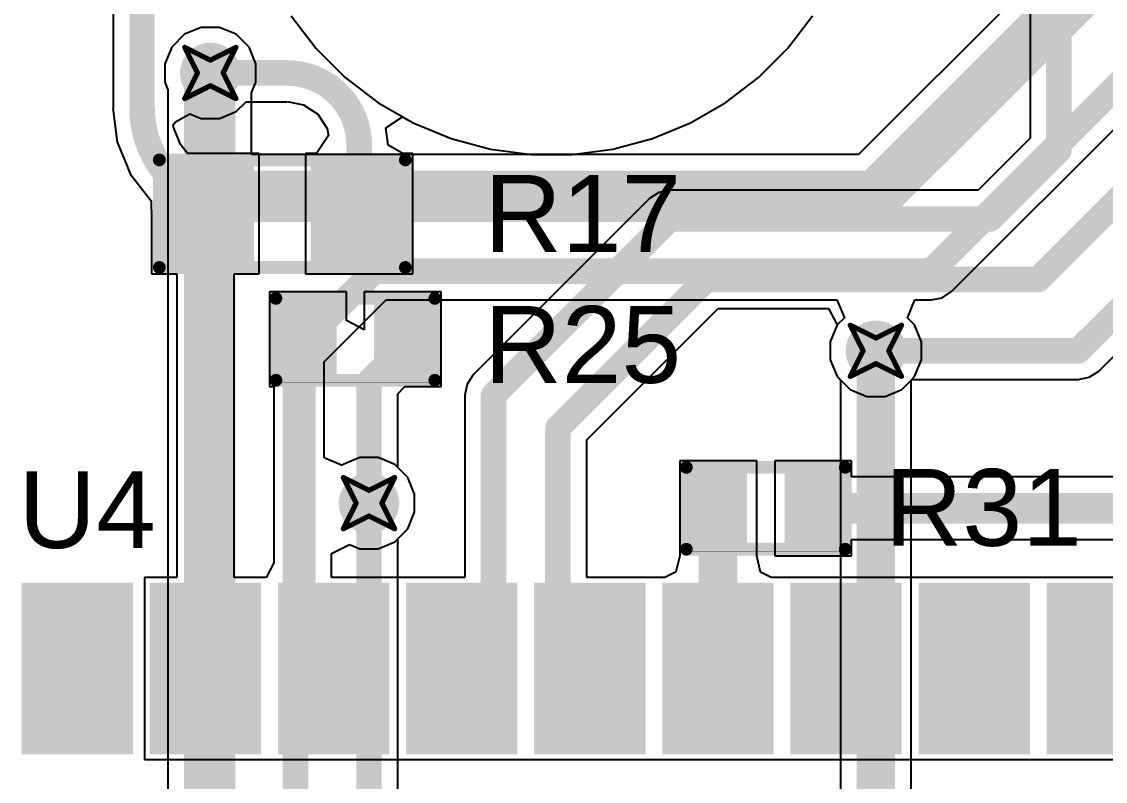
# Model space of a CAD drawing. Header units: inches. Extents: x -5 to 247, y -53 to 67.
# Drawn here: x 5.3 to 16.04, y -11.73 to -4.19 of the extents above; entities that cross this region are included whole.
import ezdxf

# ---------------------------------------------------------------- set-up
doc = ezdxf.new("R2010")
doc.units = ezdxf.units.IN
for name, color, linetype in [('Bottom Layer', 5, 'Continuous'), ('Drill Drawing', 1, 'Continuous'), ('Top Layer', 1, 'Continuous'), ('Top Overlay', 2, 'Continuous'), ('Top Paste', 8, 'Continuous'), ('Top Solder', 216, 'Continuous'), ('Via Holes', 16, 'Continuous')]:
    doc.layers.add(name, color=color, linetype=linetype)
doc.styles.add('Arial', font='', dxfattribs={"height": 0.2})
doc.styles.get('Arial').set_extended_font_data('Arial')

# ---------------------------------------------------------------- blocks, each defined once
blk = doc.blocks.new('R___0402_2')
at = {"layer": 'Top Layer'}
for points in [[(-0.699, -0.318), (-0.699, 0.318), (-0.241, 0.318), (-0.241, -0.318)], [(0.241, -0.318), (0.241, 0.318), (0.699, 0.318), (0.699, -0.318)]]:
    blk.add_hatch(color=1, dxfattribs=at).paths.add_polyline_path(points)
at = {"layer": 'Top Paste'}
for points in [[(-0.699, -0.318), (-0.699, 0.318), (-0.241, 0.318), (-0.241, -0.318)], [(0.241, -0.318), (0.241, 0.318), (0.699, 0.318), (0.699, -0.318)]]:
    blk.add_hatch(color=8, dxfattribs=at).paths.add_polyline_path(points)
at = {"layer": 'Top Solder'}
for points in [[(-0.754, -0.373), (-0.754, 0.373), (-0.186, 0.373), (-0.186, -0.373)], [(0.186, -0.373), (0.186, 0.373), (0.754, 0.373), (0.754, -0.373)]]:
    blk.add_hatch(color=216, dxfattribs=at).paths.add_polyline_path(points)
at = {"layer": 'Top Overlay'}
for points in [[(-0.787, -0.406, 0.127, 0.127, 0), (-0.787, 0.406, 0.127, 0.127, 0)], [(-0.787, 0.406, 0.127, 0.127, 0), (0.787, 0.406, 0.127, 0.127, 0)], [(0.787, -0.406, 0.127, 0.127, 0), (0.787, 0.406, 0.127, 0.127, 0)], [(-0.787, -0.406, 0.127, 0.127, 0), (0.787, -0.406, 0.127, 0.127, 0)], [(-0.813, -0.432, 0.00323, 0.00323, 0), (0.813, -0.432, 0.00323, 0.00323, 0)]]:
    blk.add_lwpolyline(points, format="xyseb", dxfattribs=at)
for points in [[(-0.819, 0.406, 0.0635, 0.0635, 1), (-0.756, 0.406, 0.0635, 0.0635, 1)], [(-0.819, 0.406, 0.0635, 0.0635, 1), (-0.756, 0.406, 0.0635, 0.0635, 1)], [(0.756, 0.406, 0.0635, 0.0635, 1), (0.819, 0.406, 0.0635, 0.0635, 1)], [(0.756, 0.406, 0.0635, 0.0635, 1), (0.819, 0.406, 0.0635, 0.0635, 1)], [(-0.819, -0.406, 0.0635, 0.0635, 1), (-0.756, -0.406, 0.0635, 0.0635, 1)], [(-0.819, -0.406, 0.0635, 0.0635, 1), (-0.756, -0.406, 0.0635, 0.0635, 1)], [(0.756, -0.406, 0.0635, 0.0635, 1), (0.819, -0.406, 0.0635, 0.0635, 1)], [(0.756, -0.406, 0.0635, 0.0635, 1), (0.819, -0.406, 0.0635, 0.0635, 1)], [(-0.814, -0.432, 0.00161, 0.00161, 1), (-0.812, -0.432, 0.00161, 0.00161, 1)], [(0.812, -0.432, 0.00161, 0.00161, 1), (0.814, -0.432, 0.00161, 0.00161, 1)]]:
    blk.add_lwpolyline(points, format="xyseb", close=True, dxfattribs=at)
blk = doc.blocks.new('R___0603_10')
at = {"layer": 'Top Layer'}
for points in [[(-0.381, 0.4445), (-0.381, -0.4445), (-1.143, -0.4445), (-1.143, 0.4445)], [(1.143, 0.4445), (1.143, -0.4445), (0.381, -0.4445), (0.381, 0.4445)]]:
    blk.add_hatch(color=1, dxfattribs=at).paths.add_polyline_path(points)
at = {"layer": 'Top Paste'}
for points in [[(-0.381, 0.4445), (-0.381, -0.4445), (-1.143, -0.4445), (-1.143, 0.4445)], [(1.143, 0.4445), (1.143, -0.4445), (0.381, -0.4445), (0.381, 0.4445)]]:
    blk.add_hatch(color=8, dxfattribs=at).paths.add_polyline_path(points)
at = {"layer": 'Top Solder'}
for points in [[(-0.2794, 0.5461), (-0.2794, -0.5461), (-1.2446, -0.5461), (-1.2446, 0.5461)], [(1.2446, 0.5461), (1.2446, -0.5461), (0.2794, -0.5461), (0.2794, 0.5461)]]:
    blk.add_hatch(color=216, dxfattribs=at).paths.add_polyline_path(points)
at = {"layer": 'Top Overlay'}
for points in [[(-1.2192, -0.5334, 0.127, 0.127, 0), (-1.2192, 0.5334, 0.127, 0.127, 0)], [(-1.2192, 0.5334, 0.127, 0.127, 0), (1.2192, 0.5334, 0.127, 0.127, 0)], [(1.2192, -0.5334, 0.127, 0.127, 0), (1.2192, 0.5334, 0.127, 0.127, 0)], [(-1.2192, -0.5334, 0.127, 0.127, 0), (1.2192, -0.5334, 0.127, 0.127, 0)]]:
    blk.add_lwpolyline(points, format="xyseb", dxfattribs=at)
for points in [[(-1.25095, 0.5334, 0.0635, 0.0635, 1), (-1.18745, 0.5334, 0.0635, 0.0635, 1)], [(-1.25095, 0.5334, 0.0635, 0.0635, 1), (-1.18745, 0.5334, 0.0635, 0.0635, 1)], [(1.18745, 0.5334, 0.0635, 0.0635, 1), (1.25095, 0.5334, 0.0635, 0.0635, 1)], [(1.18745, 0.5334, 0.0635, 0.0635, 1), (1.25095, 0.5334, 0.0635, 0.0635, 1)], [(-1.25095, -0.5334, 0.0635, 0.0635, 1), (-1.18745, -0.5334, 0.0635, 0.0635, 1)], [(-1.25095, -0.5334, 0.0635, 0.0635, 1), (-1.18745, -0.5334, 0.0635, 0.0635, 1)], [(1.18745, -0.5334, 0.0635, 0.0635, 1), (1.25095, -0.5334, 0.0635, 0.0635, 1)], [(1.18745, -0.5334, 0.0635, 0.0635, 1), (1.25095, -0.5334, 0.0635, 0.0635, 1)]]:
    blk.add_lwpolyline(points, format="xyseb", close=True, dxfattribs=at)
blk = doc.blocks.new('R___0402_23')
at = {"layer": 'Top Layer'}
for points in [[(-0.699, -0.318), (-0.699, 0.318), (-0.241, 0.318), (-0.241, -0.318)], [(0.241, -0.318), (0.241, 0.318), (0.699, 0.318), (0.699, -0.318)]]:
    blk.add_hatch(color=1, dxfattribs=at).paths.add_polyline_path(points)
at = {"layer": 'Top Paste'}
for points in [[(-0.699, -0.318), (-0.699, 0.318), (-0.241, 0.318), (-0.241, -0.318)], [(0.241, -0.318), (0.241, 0.318), (0.699, 0.318), (0.699, -0.318)]]:
    blk.add_hatch(color=8, dxfattribs=at).paths.add_polyline_path(points)
at = {"layer": 'Top Solder'}
for points in [[(-0.754, -0.373), (-0.754, 0.373), (-0.186, 0.373), (-0.186, -0.373)], [(0.186, -0.373), (0.186, 0.373), (0.754, 0.373), (0.754, -0.373)]]:
    blk.add_hatch(color=216, dxfattribs=at).paths.add_polyline_path(points)
at = {"layer": 'Top Overlay'}
for points in [[(-0.787, 0.406, 0.127, 0.127, 0), (0.787, 0.406, 0.127, 0.127, 0)], [(-0.787, -0.406, 0.127, 0.127, 0), (-0.787, 0.406, 0.127, 0.127, 0)], [(0.787, -0.406, 0.127, 0.127, 0), (0.787, 0.406, 0.127, 0.127, 0)], [(-0.787, -0.406, 0.127, 0.127, 0), (0.787, -0.406, 0.127, 0.127, 0)], [(-0.813, -0.432, 0.00323, 0.00323, 0), (0.813, -0.432, 0.00323, 0.00323, 0)]]:
    blk.add_lwpolyline(points, format="xyseb", dxfattribs=at)
for points in [[(-0.819, 0.406, 0.0635, 0.0635, 1), (-0.756, 0.406, 0.0635, 0.0635, 1)], [(-0.819, 0.406, 0.0635, 0.0635, 1), (-0.756, 0.406, 0.0635, 0.0635, 1)], [(0.756, 0.406, 0.0635, 0.0635, 1), (0.819, 0.406, 0.0635, 0.0635, 1)], [(0.756, 0.406, 0.0635, 0.0635, 1), (0.819, 0.406, 0.0635, 0.0635, 1)], [(-0.819, -0.406, 0.0635, 0.0635, 1), (-0.756, -0.406, 0.0635, 0.0635, 1)], [(-0.819, -0.406, 0.0635, 0.0635, 1), (-0.756, -0.406, 0.0635, 0.0635, 1)], [(0.756, -0.406, 0.0635, 0.0635, 1), (0.819, -0.406, 0.0635, 0.0635, 1)], [(0.756, -0.406, 0.0635, 0.0635, 1), (0.819, -0.406, 0.0635, 0.0635, 1)], [(-0.814, -0.432, 0.00161, 0.00161, 1), (-0.812, -0.432, 0.00161, 0.00161, 1)], [(0.812, -0.432, 0.00161, 0.00161, 1), (0.814, -0.432, 0.00161, 0.00161, 1)]]:
    blk.add_lwpolyline(points, format="xyseb", close=True, dxfattribs=at)
blk = doc.blocks.new('38_SMD_M______72')
at = {"layer": 'Top Layer'}
for points in [[(8, 9.33), (9.5, 9.33), (9.5, 8.43), (8, 8.43)], [(8, 8.06), (9.5, 8.06), (9.5, 7.16), (8, 7.16)], [(8, 6.79), (9.5, 6.79), (9.5, 5.89), (8, 5.89)], [(8, 5.52), (9.5, 5.52), (9.5, 4.62), (8, 4.62)], [(8, 4.25), (9.5, 4.25), (9.5, 3.35), (8, 3.35)], [(8, 2.98), (9.5, 2.98), (9.5, 2.08), (8, 2.08)], [(8, 1.71), (9.5, 1.71), (9.5, 0.81), (8, 0.81)], [(8, 0.44), (9.5, 0.44), (9.5, -0.46), (8, -0.46)], [(8, -0.83), (9.5, -0.83), (9.5, -1.73), (8, -1.73)]]:
    blk.add_hatch(color=1, dxfattribs=at).paths.add_polyline_path(points)
at = {"layer": 'Top Paste'}
for points in [[(8, 9.33), (9.5, 9.33), (9.5, 8.43), (8, 8.43)], [(8, 8.06), (9.5, 8.06), (9.5, 7.16), (8, 7.16)], [(8, 6.79), (9.5, 6.79), (9.5, 5.89), (8, 5.89)], [(8, 5.52), (9.5, 5.52), (9.5, 4.62), (8, 4.62)], [(8, 4.25), (9.5, 4.25), (9.5, 3.35), (8, 3.35)], [(8, 2.98), (9.5, 2.98), (9.5, 2.08), (8, 2.08)], [(8, 1.71), (9.5, 1.71), (9.5, 0.81), (8, 0.81)], [(8, 0.44), (9.5, 0.44), (9.5, -0.46), (8, -0.46)], [(8, -0.83), (9.5, -0.83), (9.5, -1.73), (8, -1.73)]]:
    blk.add_hatch(color=8, dxfattribs=at).paths.add_polyline_path(points)
at = {"layer": 'Top Solder'}
for points in [[(7.898, 9.432), (9.602, 9.432), (9.602, 8.328), (7.898, 8.328)], [(7.898, 8.162), (9.602, 8.162), (9.602, 7.058), (7.898, 7.058)], [(7.898, 6.892), (9.602, 6.892), (9.602, 5.788), (7.898, 5.788)], [(7.898, 5.622), (9.602, 5.622), (9.602, 4.518), (7.898, 4.518)], [(7.898, 4.352), (9.602, 4.352), (9.602, 3.248), (7.898, 3.248)], [(7.898, 3.082), (9.602, 3.082), (9.602, 1.978), (7.898, 1.978)], [(7.898, 1.812), (9.602, 1.812), (9.602, 0.708), (7.898, 0.708)], [(7.898, 0.542), (9.602, 0.542), (9.602, -0.562), (7.898, -0.562)], [(7.898, -0.728), (9.602, -0.728), (9.602, -1.832), (7.898, -1.832)]]:
    blk.add_hatch(color=216, dxfattribs=at).paths.add_polyline_path(points)

msp = doc.modelspace()

# ---------------------------------------------------------------- hatches: boundary and pattern name
at = {"layer": 'Bottom Layer'}
h = msp.add_hatch(color=5, dxfattribs=at)
edge = h.paths.add_edge_path()
edge.add_arc((7.169, -4.699), 0.3, 0, 360)
h = msp.add_hatch(color=5, dxfattribs=at)
edge = h.paths.add_edge_path()
edge.add_arc((13.767, -7.455), 0.3, 0, 360)
h = msp.add_hatch(color=5, dxfattribs=at)
edge = h.paths.add_edge_path()
edge.add_arc((8.742, -8.966), 0.3, 0, 360)
at = {"layer": 'Top Layer'}
h = msp.add_hatch(color=1, dxfattribs=at)
edge = h.paths.add_edge_path()
edge.add_arc((7.169, -4.699), 0.3, 0, 360)
h = msp.add_hatch(color=1, dxfattribs=at)
edge = h.paths.add_edge_path()
edge.add_arc((13.767, -7.455), 0.3, 0, 360)
h = msp.add_hatch(color=1, dxfattribs=at)
edge = h.paths.add_edge_path()
edge.add_arc((8.742, -8.966), 0.3, 0, 360)
at = {"layer": 'Via Holes'}
h = msp.add_hatch(color=7, dxfattribs=at)
edge = h.paths.add_edge_path()
edge.add_arc((7.169, -4.699), 0.15, 0, 360)
h = msp.add_hatch(color=7, dxfattribs=at)
edge = h.paths.add_edge_path()
edge.add_arc((13.767, -7.455), 0.15, 0, 360)
h = msp.add_hatch(color=7, dxfattribs=at)
edge = h.paths.add_edge_path()
edge.add_arc((8.742, -8.966), 0.15, 0, 360)

# ---------------------------------------------------------------- linework, layer by layer
at = {"layer": 'Bottom Layer'}
for p, q in [((14.517, -6.866), (20.304, -1.079)), ((17.794, -1.308), (13.594, -5.508)), ((7.079, -4.247), (6.913, -4.315)), ((7.259, -4.247), (7.079, -4.247)), ((7.425, -4.315), (7.259, -4.247)), ((6.913, -4.315), (6.786, -4.443)), ((7.553, -4.443), (7.425, -4.315)), ((6.786, -4.443), (6.717, -4.609)), ((7.621, -4.609), (7.553, -4.443)), ((6.717, -4.609), (6.717, -4.789)), ((7.621, -4.789), (7.621, -4.609)), ((6.717, -4.789), (6.748, -4.866)), ((7.577, -4.896), (7.621, -4.789)), ((6.748, -4.866), (6.748, -22.246)), ((7.577, -5.508), (7.577, -4.896)), ((13.594, -5.508), (7.577, -5.508)), ((14.424, -6.928), (14.517, -6.866)), ((8.299, -7.564), (8.913, -6.95)), ((8.913, -6.95), (13.381, -6.95)), ((13.381, -6.95), (13.455, -7.127)), ((14.079, -7.127), (14.153, -6.95)), ((14.153, -6.95), (14.315, -6.95)), ((14.315, -6.95), (14.424, -6.928)), ((14.315, -6.95), (14.315, -6.95)), ((13.455, -7.127), (13.383, -7.199)), ((14.15, -7.199), (14.079, -7.127)), ((13.383, -7.199), (13.314, -7.365)), ((14.219, -7.365), (14.15, -7.199)), ((13.314, -7.365), (13.314, -7.545)), ((14.219, -7.545), (14.219, -7.365)), ((8.299, -8.518), (8.299, -7.564)), ((13.314, -7.545), (13.383, -7.711)), ((14.15, -7.711), (14.219, -7.545)), ((13.383, -7.711), (13.417, -7.745)), ((14.116, -7.745), (14.15, -7.711)), ((13.417, -7.745), (13.417, -13.053)), ((14.116, -13.053), (14.116, -7.745)), ((8.477, -8.592), (8.299, -8.518)), ((8.486, -8.583), (8.477, -8.592)), ((8.652, -8.514), (8.486, -8.583)), ((8.832, -8.514), (8.652, -8.514)), ((8.998, -8.583), (8.832, -8.514)), ((9.126, -8.71), (8.998, -8.583)), ((9.194, -8.876), (9.126, -8.71)), ((9.194, -9.056), (9.194, -8.876)), ((9.126, -9.222), (9.194, -9.056)), ((9.027, -9.321), (9.126, -9.222)), ((9.027, -21.739), (9.027, -9.321))]:
    msp.add_line(p, q, dxfattribs=at)
for points in [[(13.766, -5.922, 0.508, 0.508, 0), (19.981, 0.292, 0.508, 0.508, 0)], [(14.315, -6.665, 0.254, 0.254, 0), (20.353, -0.627, 0.254, 0.254, 0)], [(7.163, -4.705, 0.508, 0.508, 0), (7.169, -4.699, 0.508, 0.508, 0)], [(7.163, -22.428, 0.508, 0.508, 0), (7.163, -4.705, 0.508, 0.508, 0)], [(7.169, -5.922, 0.508, 0.508, 0), (13.766, -5.922, 0.508, 0.508, 0)], [(8.014, -7.446, 0.254, 0.254, 0), (8.795, -6.665, 0.254, 0.254, 0)], [(8.795, -6.665, 0.254, 0.254, 0), (14.315, -6.665, 0.254, 0.254, 0)], [(13.767, -13.344, 0.381, 0.381, 0), (13.767, -7.455, 0.381, 0.381, 0)], [(8.014, -26.73, 0.254, 0.254, 0), (8.014, -7.446, 0.254, 0.254, 0)], [(8.742, -26.458, 0.254, 0.254, 0), (8.742, -8.966, 0.254, 0.254, 0)]]:
    msp.add_lwpolyline(points, format="xyseb", dxfattribs=at)
for points in [[(7.036, -4.705, 0.254, 0.254, 1), (7.29, -4.705, 0.254, 0.254, 1)], [(7.036, -4.705, 0.254, 0.254, 1), (7.29, -4.705, 0.254, 0.254, 1)], [(7.042, -4.699, 0.254, 0.254, 1), (7.296, -4.699, 0.254, 0.254, 1)], [(7.042, -5.922, 0.254, 0.254, 1), (7.296, -5.922, 0.254, 0.254, 1)], [(13.639, -5.922, 0.254, 0.254, 1), (13.893, -5.922, 0.254, 0.254, 1)], [(13.639, -5.922, 0.254, 0.254, 1), (13.893, -5.922, 0.254, 0.254, 1)], [(8.731, -6.665, 0.127, 0.127, 1), (8.858, -6.665, 0.127, 0.127, 1)], [(8.731, -6.665, 0.127, 0.127, 1), (8.858, -6.665, 0.127, 0.127, 1)], [(14.252, -6.665, 0.127, 0.127, 1), (14.379, -6.665, 0.127, 0.127, 1)], [(14.252, -6.665, 0.127, 0.127, 1), (14.379, -6.665, 0.127, 0.127, 1)], [(13.672, -7.455, 0.191, 0.191, 1), (13.862, -7.455, 0.191, 0.191, 1)], [(7.95, -7.446, 0.127, 0.127, 1), (8.077, -7.446, 0.127, 0.127, 1)], [(7.95, -7.446, 0.127, 0.127, 1), (8.077, -7.446, 0.127, 0.127, 1)], [(8.679, -8.966, 0.127, 0.127, 1), (8.806, -8.966, 0.127, 0.127, 1)]]:
    msp.add_lwpolyline(points, format="xyseb", close=True, dxfattribs=at)
at = {"layer": 'Drill Drawing'}
for points in [[(6.915, -4.445, 0.0508, 0.0508, 0), (7.169, -4.572, 0.0508, 0.0508, 0)], [(6.915, -4.445, 0.0508, 0.0508, 0), (7.042, -4.699, 0.0508, 0.0508, 0)], [(7.169, -4.572, 0.0508, 0.0508, 0), (7.423, -4.445, 0.0508, 0.0508, 0)], [(7.296, -4.699, 0.0508, 0.0508, 0), (7.423, -4.445, 0.0508, 0.0508, 0)], [(6.915, -4.953, 0.0508, 0.0508, 0), (7.042, -4.699, 0.0508, 0.0508, 0)], [(7.296, -4.699, 0.0508, 0.0508, 0), (7.423, -4.953, 0.0508, 0.0508, 0)], [(6.915, -4.953, 0.0508, 0.0508, 0), (7.169, -4.826, 0.0508, 0.0508, 0)], [(7.169, -4.826, 0.0508, 0.0508, 0), (7.423, -4.953, 0.0508, 0.0508, 0)], [(13.513, -7.201, 0.0508, 0.0508, 0), (13.767, -7.328, 0.0508, 0.0508, 0)], [(13.513, -7.201, 0.0508, 0.0508, 0), (13.64, -7.455, 0.0508, 0.0508, 0)], [(13.767, -7.328, 0.0508, 0.0508, 0), (14.021, -7.201, 0.0508, 0.0508, 0)], [(13.894, -7.455, 0.0508, 0.0508, 0), (14.021, -7.201, 0.0508, 0.0508, 0)], [(13.513, -7.709, 0.0508, 0.0508, 0), (13.64, -7.455, 0.0508, 0.0508, 0)], [(13.894, -7.455, 0.0508, 0.0508, 0), (14.021, -7.709, 0.0508, 0.0508, 0)], [(13.513, -7.709, 0.0508, 0.0508, 0), (13.767, -7.582, 0.0508, 0.0508, 0)], [(13.767, -7.582, 0.0508, 0.0508, 0), (14.021, -7.709, 0.0508, 0.0508, 0)], [(8.488, -8.712, 0.0508, 0.0508, 0), (8.742, -8.839, 0.0508, 0.0508, 0)], [(8.488, -8.712, 0.0508, 0.0508, 0), (8.615, -8.966, 0.0508, 0.0508, 0)], [(8.742, -8.839, 0.0508, 0.0508, 0), (8.996, -8.712, 0.0508, 0.0508, 0)], [(8.869, -8.966, 0.0508, 0.0508, 0), (8.996, -8.712, 0.0508, 0.0508, 0)], [(8.488, -9.22, 0.0508, 0.0508, 0), (8.615, -8.966, 0.0508, 0.0508, 0)], [(8.869, -8.966, 0.0508, 0.0508, 0), (8.996, -9.22, 0.0508, 0.0508, 0)], [(8.488, -9.22, 0.0508, 0.0508, 0), (8.742, -9.093, 0.0508, 0.0508, 0)], [(8.742, -9.093, 0.0508, 0.0508, 0), (8.996, -9.22, 0.0508, 0.0508, 0)]]:
    msp.add_lwpolyline(points, format="xyseb", dxfattribs=at)
for points in [[(6.902, -4.445, 0.0254, 0.0254, 1), (6.928, -4.445, 0.0254, 0.0254, 1)], [(6.902, -4.445, 0.0254, 0.0254, 1), (6.928, -4.445, 0.0254, 0.0254, 1)], [(7.41, -4.445, 0.0254, 0.0254, 1), (7.436, -4.445, 0.0254, 0.0254, 1)], [(7.41, -4.445, 0.0254, 0.0254, 1), (7.436, -4.445, 0.0254, 0.0254, 1)], [(7.156, -4.572, 0.0254, 0.0254, 1), (7.182, -4.572, 0.0254, 0.0254, 1)], [(7.156, -4.572, 0.0254, 0.0254, 1), (7.182, -4.572, 0.0254, 0.0254, 1)], [(7.029, -4.699, 0.0254, 0.0254, 1), (7.055, -4.699, 0.0254, 0.0254, 1)], [(7.029, -4.699, 0.0254, 0.0254, 1), (7.055, -4.699, 0.0254, 0.0254, 1)], [(7.283, -4.699, 0.0254, 0.0254, 1), (7.309, -4.699, 0.0254, 0.0254, 1)], [(7.283, -4.699, 0.0254, 0.0254, 1), (7.309, -4.699, 0.0254, 0.0254, 1)], [(7.156, -4.826, 0.0254, 0.0254, 1), (7.182, -4.826, 0.0254, 0.0254, 1)], [(7.156, -4.826, 0.0254, 0.0254, 1), (7.182, -4.826, 0.0254, 0.0254, 1)], [(6.902, -4.953, 0.0254, 0.0254, 1), (6.928, -4.953, 0.0254, 0.0254, 1)], [(6.902, -4.953, 0.0254, 0.0254, 1), (6.928, -4.953, 0.0254, 0.0254, 1)], [(7.41, -4.953, 0.0254, 0.0254, 1), (7.436, -4.953, 0.0254, 0.0254, 1)], [(7.41, -4.953, 0.0254, 0.0254, 1), (7.436, -4.953, 0.0254, 0.0254, 1)], [(13.5, -7.201, 0.0254, 0.0254, 1), (13.525, -7.201, 0.0254, 0.0254, 1)], [(13.5, -7.201, 0.0254, 0.0254, 1), (13.525, -7.201, 0.0254, 0.0254, 1)], [(14.008, -7.201, 0.0254, 0.0254, 1), (14.034, -7.201, 0.0254, 0.0254, 1)], [(14.008, -7.201, 0.0254, 0.0254, 1), (14.034, -7.201, 0.0254, 0.0254, 1)], [(13.754, -7.328, 0.0254, 0.0254, 1), (13.78, -7.328, 0.0254, 0.0254, 1)], [(13.754, -7.328, 0.0254, 0.0254, 1), (13.78, -7.328, 0.0254, 0.0254, 1)], [(13.627, -7.455, 0.0254, 0.0254, 1), (13.652, -7.455, 0.0254, 0.0254, 1)], [(13.627, -7.455, 0.0254, 0.0254, 1), (13.652, -7.455, 0.0254, 0.0254, 1)], [(13.881, -7.455, 0.0254, 0.0254, 1), (13.906, -7.455, 0.0254, 0.0254, 1)], [(13.881, -7.455, 0.0254, 0.0254, 1), (13.906, -7.455, 0.0254, 0.0254, 1)], [(13.754, -7.582, 0.0254, 0.0254, 1), (13.78, -7.582, 0.0254, 0.0254, 1)], [(13.754, -7.582, 0.0254, 0.0254, 1), (13.78, -7.582, 0.0254, 0.0254, 1)], [(13.5, -7.709, 0.0254, 0.0254, 1), (13.525, -7.709, 0.0254, 0.0254, 1)], [(13.5, -7.709, 0.0254, 0.0254, 1), (13.525, -7.709, 0.0254, 0.0254, 1)], [(14.008, -7.709, 0.0254, 0.0254, 1), (14.034, -7.709, 0.0254, 0.0254, 1)], [(14.008, -7.709, 0.0254, 0.0254, 1), (14.034, -7.709, 0.0254, 0.0254, 1)], [(8.475, -8.712, 0.0254, 0.0254, 1), (8.501, -8.712, 0.0254, 0.0254, 1)], [(8.475, -8.712, 0.0254, 0.0254, 1), (8.501, -8.712, 0.0254, 0.0254, 1)], [(8.983, -8.712, 0.0254, 0.0254, 1), (9.009, -8.712, 0.0254, 0.0254, 1)], [(8.983, -8.712, 0.0254, 0.0254, 1), (9.009, -8.712, 0.0254, 0.0254, 1)], [(8.729, -8.839, 0.0254, 0.0254, 1), (8.755, -8.839, 0.0254, 0.0254, 1)], [(8.729, -8.839, 0.0254, 0.0254, 1), (8.755, -8.839, 0.0254, 0.0254, 1)], [(8.602, -8.966, 0.0254, 0.0254, 1), (8.628, -8.966, 0.0254, 0.0254, 1)], [(8.602, -8.966, 0.0254, 0.0254, 1), (8.628, -8.966, 0.0254, 0.0254, 1)], [(8.856, -8.966, 0.0254, 0.0254, 1), (8.882, -8.966, 0.0254, 0.0254, 1)], [(8.856, -8.966, 0.0254, 0.0254, 1), (8.882, -8.966, 0.0254, 0.0254, 1)], [(8.729, -9.093, 0.0254, 0.0254, 1), (8.755, -9.093, 0.0254, 0.0254, 1)], [(8.729, -9.093, 0.0254, 0.0254, 1), (8.755, -9.093, 0.0254, 0.0254, 1)], [(8.475, -9.22, 0.0254, 0.0254, 1), (8.501, -9.22, 0.0254, 0.0254, 1)], [(8.475, -9.22, 0.0254, 0.0254, 1), (8.501, -9.22, 0.0254, 0.0254, 1)], [(8.983, -9.22, 0.0254, 0.0254, 1), (9.009, -9.22, 0.0254, 0.0254, 1)], [(8.983, -9.22, 0.0254, 0.0254, 1), (9.009, -9.22, 0.0254, 0.0254, 1)]]:
    msp.add_lwpolyline(points, format="xyseb", close=True, dxfattribs=at)
at = {"layer": 'Top Layer'}
for p, q in [((15.295, 0.394), (15.295, -5.347)), ((6.207, -2.571), (6.207, -5.049)), ((7.971, -4.134), (8.218, -4.457)), ((12.89, -4.457), (13.137, -4.134)), ((12.89, -4.457), (13.137, -4.134)), ((8.218, -4.457), (8.506, -4.744)), ((12.602, -4.744), (12.89, -4.457)), ((12.602, -4.744), (12.89, -4.457)), ((8.506, -4.744), (8.828, -4.991)), ((12.28, -4.991), (12.602, -4.744)), ((12.28, -4.991), (12.602, -4.744)), ((7.425, -5.083), (7.524, -4.984)), ((7.524, -4.984), (7.929, -4.984)), ((7.929, -4.984), (7.932, -4.983)), ((7.932, -4.983), (8.094, -5.016)), ((8.094, -5.016), (8.234, -5.109)), ((8.828, -4.991), (9.18, -5.195)), ((11.928, -5.195), (12.28, -4.991)), ((11.928, -5.195), (12.28, -4.991)), ((6.207, -5.049), (6.202, -5.049)), ((6.202, -5.049), (6.246, -5.385)), ((6.825, -5.185), (6.965, -5.104)), ((6.965, -5.104), (7.079, -5.151)), ((7.079, -5.151), (7.259, -5.151)), ((7.259, -5.151), (7.425, -5.083)), ((8.234, -5.109), (8.328, -5.249)), ((8.91, -5.244), (9.075, -5.134)), ((9.075, -5.134), (9.18, -5.195)), ((6.8, -5.214), (6.825, -5.185)), ((6.803, -5.236), (6.8, -5.214)), ((6.875, -5.41), (6.803, -5.236)), ((8.328, -5.249), (8.342, -5.321)), ((8.933, -5.415), (8.91, -5.244)), ((9.18, -5.195), (9.555, -5.35)), ((9.18, -5.195), (9.555, -5.35)), ((11.553, -5.35), (11.928, -5.195)), ((11.553, -5.35), (11.928, -5.195)), ((8.342, -5.321), (8.221, -5.498)), ((9.555, -5.35), (9.948, -5.455)), ((9.555, -5.35), (9.948, -5.455)), ((11.16, -5.455), (11.553, -5.35)), ((11.16, -5.455), (11.553, -5.35)), ((15.295, -5.347), (14.78, -5.863)), ((6.246, -5.385), (6.345, -5.624)), ((6.943, -5.498), (6.875, -5.41)), ((9.076, -5.498), (8.933, -5.415)), ((9.948, -5.455), (10.351, -5.508)), ((9.948, -5.455), (10.351, -5.508)), ((10.757, -5.508), (11.16, -5.455)), ((10.757, -5.508), (11.16, -5.455)), ((7.654, -5.498), (6.943, -5.498)), ((7.654, -6.692), (7.654, -5.498)), ((8.221, -5.498), (8.111, -5.498)), ((8.111, -5.498), (8.111, -6.692)), ((9.178, -5.498), (9.076, -5.498)), ((9.178, -6.692), (9.178, -5.498)), ((10.351, -5.508), (10.554, -5.508)), ((10.351, -5.508), (10.757, -5.508)), ((10.554, -5.508), (10.757, -5.508)), ((6.345, -5.624), (6.346, -5.629)), ((6.346, -5.629), (6.349, -5.634)), ((6.349, -5.634), (6.376, -5.699)), ((6.376, -5.699), (6.582, -5.968)), ((11.615, -5.884), (11.523, -5.946)), ((11.724, -5.863), (11.615, -5.884)), ((14.78, -5.863), (11.724, -5.863)), ((11.724, -5.863), (11.724, -5.863)), ((6.582, -5.968), (6.587, -6.144)), ((11.523, -5.946), (9.775, -7.694)), ((6.587, -6.144), (6.587, -6.692)), ((15.975, -7.656), (17.167, -6.464)), ((6.587, -6.692), (6.836, -6.692)), ((6.836, -6.692), (6.836, -9.704)), ((7.406, -9.704), (7.406, -6.692)), ((7.406, -6.692), (7.654, -6.692)), ((8.111, -6.692), (9.178, -6.692)), ((8.518, -6.871), (7.756, -6.871)), ((7.756, -6.871), (7.756, -7.81)), ((8.518, -7.153), (8.518, -6.871)), ((9.457, -6.871), (8.695, -6.871)), ((8.695, -6.871), (8.695, -7.248)), ((9.457, -7.81), (9.457, -6.871)), ((10.9, -8.337), (12.203, -7.034)), ((12.203, -7.034), (13.296, -7.034)), ((13.296, -7.034), (13.383, -7.199)), ((8.695, -7.248), (8.518, -7.153)), ((13.383, -7.199), (13.314, -7.365)), ((13.314, -7.365), (13.314, -7.545)), ((13.314, -7.545), (13.383, -7.711)), ((9.775, -7.694), (9.714, -7.786)), ((13.383, -7.711), (13.511, -7.838)), ((15.773, -7.74), (15.882, -7.718)), ((15.882, -7.718), (15.975, -7.656)), ((7.756, -7.81), (7.8, -7.81)), ((7.8, -7.81), (7.8, -9.558)), ((9.027, -7.882), (9.098, -7.81)), ((9.098, -7.81), (9.457, -7.81)), ((9.714, -7.786), (9.692, -7.895)), ((13.511, -7.838), (13.677, -7.907)), ((13.857, -7.907), (14.023, -7.838)), ((14.023, -7.838), (14.122, -7.74)), ((14.122, -7.74), (15.773, -7.74)), ((15.773, -7.74), (15.773, -7.74)), ((9.027, -8.611), (9.027, -7.882)), ((9.692, -7.895), (9.692, -7.895)), ((9.692, -7.895), (9.692, -9.704)), ((13.677, -7.907), (13.857, -7.907)), ((10.9, -9.704), (10.9, -8.337)), ((12.586, -8.547), (11.824, -8.547)), ((11.824, -8.547), (11.824, -9.487)), ((12.586, -9.487), (12.586, -8.547)), ((13.525, -8.547), (12.764, -8.547)), ((12.764, -8.547), (12.764, -9.487)), ((13.525, -8.706), (13.525, -8.547)), ((9.126, -8.71), (9.027, -8.611)), ((9.194, -8.876), (9.126, -8.71)), ((20.844, -8.706), (13.525, -8.706)), ((9.194, -9.056), (9.194, -8.876)), ((9.126, -9.222), (9.194, -9.056)), ((8.998, -9.35), (9.126, -9.222)), ((13.525, -9.487), (13.525, -9.328)), ((13.525, -9.328), (23.338, -9.328)), ((8.37, -9.466), (8.548, -9.375)), ((8.548, -9.375), (8.652, -9.419)), ((8.652, -9.419), (8.832, -9.419)), ((8.832, -9.419), (8.998, -9.35)), ((7.8, -9.558), (7.723, -9.704)), ((8.37, -9.704), (8.37, -9.466)), ((11.824, -9.487), (11.782, -9.647)), ((11.824, -9.487), (11.824, -9.487)), ((12.622, -9.65), (12.586, -9.487)), ((12.586, -9.487), (12.586, -9.487)), ((12.764, -9.487), (13.525, -9.487)), ((11.78, -9.649), (11.673, -9.704)), ((11.782, -9.647), (11.78, -9.649)), ((12.728, -9.704), (12.622, -9.65)), ((6.836, -9.704), (6.518, -9.704)), ((6.518, -9.704), (6.518, -11.508)), ((7.61, -9.704), (7.406, -9.704)), ((7.723, -9.704), (7.61, -9.704)), ((8.88, -9.704), (8.37, -9.704)), ((9.058, -9.704), (8.88, -9.704)), ((9.171, -9.704), (9.058, -9.704)), ((9.692, -9.704), (9.171, -9.704)), ((11.42, -9.704), (10.9, -9.704)), ((11.533, -9.704), (11.42, -9.704)), ((11.673, -9.704), (11.533, -9.704)), ((12.803, -9.704), (12.728, -9.704)), ((12.981, -9.704), (12.803, -9.704)), ((13.96, -9.704), (12.981, -9.704)), ((14.138, -9.704), (13.96, -9.704)), ((14.251, -9.704), (14.138, -9.704)), ((15.23, -9.704), (14.251, -9.704)), ((15.343, -9.704), (15.23, -9.704)), ((15.521, -9.704), (15.343, -9.704)), ((16.5, -9.704), (15.521, -9.704)), ((6.518, -11.508), (7.61, -11.508)), ((7.61, -11.508), (7.788, -11.508)), ((7.788, -11.508), (7.901, -11.508)), ((7.901, -11.508), (8.88, -11.508)), ((8.88, -11.508), (8.993, -11.508)), ((8.993, -11.508), (9.171, -11.508)), ((9.171, -11.508), (10.263, -11.508)), ((10.263, -11.508), (10.263, -11.508)), ((10.263, -11.508), (10.328, -11.508)), ((10.328, -11.508), (10.328, -11.508)), ((10.328, -11.508), (11.42, -11.508)), ((11.42, -11.508), (11.598, -11.508)), ((11.598, -11.508), (11.711, -11.508)), ((11.711, -11.508), (12.69, -11.508)), ((12.69, -11.508), (12.868, -11.508)), ((12.868, -11.508), (12.981, -11.508)), ((12.981, -11.508), (13.96, -11.508)), ((13.96, -11.508), (14.073, -11.508)), ((14.073, -11.508), (14.251, -11.508)), ((14.251, -11.508), (15.23, -11.508)), ((15.23, -11.508), (15.408, -11.508)), ((15.408, -11.508), (15.521, -11.508)), ((15.521, -11.508), (16.5, -11.508))]:
    msp.add_line(p, q, dxfattribs=at)
for points in [[(15.58, -5.465, 0.254, 0.254, 0), (15.58, 0.394, 0.254, 0.254, 0)], [(6.492, -5.049, 0.254, 0.254, 0), (6.492, -2.571, 0.254, 0.254, 0)], [(7.169, -4.699, 0.254, 0.254, 0), (7.929, -4.699, 0.254, 0.254, 0)], [(7.929, -4.699, 0.254, 0.254, -0.414214), (8.645, -5.415, 0.254, 0.254, 0)], [(6.609, -5.52, 0.254, 0.254, -0.122089), (6.492, -5.049, 0.254, 0.254, 0)], [(8.645, -6.095, 0.254, 0.254, 0), (8.645, -5.415, 0.254, 0.254, 0)], [(14.898, -6.148, 0.254, 0.254, 0), (15.58, -5.465, 0.254, 0.254, 0)], [(6.788, -5.762, 0.254, 0.254, -0.075002), (6.609, -5.52, 0.254, 0.254, 0)], [(6.788, -5.762, 0.254, 0.254, 0), (7.121, -6.095, 0.254, 0.254, 0)], [(15.374, -6.749, 0.254, 0.254, 0), (16.24, -5.882, 0.254, 0.254, 0)], [(7.121, -10.606, 0.254, 0.254, 0), (7.121, -6.095, 0.254, 0.254, 0)], [(9.977, -7.895, 0.254, 0.254, 0), (11.724, -6.148, 0.254, 0.254, 0)], [(11.724, -6.148, 0.254, 0.254, 0), (14.898, -6.148, 0.254, 0.254, 0)], [(15.773, -7.455, 0.254, 0.254, 0), (16.965, -6.263, 0.254, 0.254, 0)], [(10.615, -8.219, 0.254, 0.254, 0), (12.085, -6.749, 0.254, 0.254, 0)], [(12.085, -6.749, 0.254, 0.254, 0), (15.374, -6.749, 0.254, 0.254, 0)], [(8.085, -7.392, 0.254, 0.254, 0), (8.137, -7.341, 0.254, 0.254, 0)], [(8.085, -10.3, 0.254, 0.254, 0), (8.085, -7.392, 0.254, 0.254, 0)], [(8.742, -7.764, 0.254, 0.254, 0), (9.076, -7.429, 0.254, 0.254, 0)], [(9.076, -7.429, 0.254, 0.254, 0), (9.076, -7.341, 0.254, 0.254, 0)], [(13.767, -7.455, 0.254, 0.254, 0), (15.773, -7.455, 0.254, 0.254, 0)], [(8.742, -9.082, 0.254, 0.254, 0), (8.742, -7.764, 0.254, 0.254, 0)], [(9.977, -10.29, 0.254, 0.254, 0), (9.977, -7.895, 0.254, 0.254, 0)], [(10.615, -10.291, 0.254, 0.254, 0), (10.615, -8.219, 0.254, 0.254, 0)], [(12.201, -10.606, 0.381, 0.381, 0), (12.201, -9.017, 0.381, 0.381, 0)], [(13.145, -9.017, 0.305, 0.305, 0), (23.467, -9.017, 0.305, 0.305, 0)], [(8.085, -10.3, 0.254, 0.254, 0), (8.391, -10.606, 0.254, 0.254, 0)], [(9.661, -10.606, 0.254, 0.254, 0), (9.977, -10.29, 0.254, 0.254, 0)], [(10.615, -10.291, 0.254, 0.254, 0), (10.931, -10.606, 0.254, 0.254, 0)]]:
    msp.add_lwpolyline(points, format="xyseb", dxfattribs=at)
for points in [[(7.106, -4.699, 0.127, 0.127, 1), (7.233, -4.699, 0.127, 0.127, 1)], [(7.866, -4.699, 0.127, 0.127, 1), (7.993, -4.699, 0.127, 0.127, 1)], [(7.866, -4.699, 0.127, 0.127, 1), (7.993, -4.699, 0.127, 0.127, 1)], [(6.429, -5.049, 0.127, 0.127, 1), (6.556, -5.049, 0.127, 0.127, 1)], [(6.429, -5.049, 0.127, 0.127, 1), (6.556, -5.049, 0.127, 0.127, 1)], [(8.581, -5.415, 0.127, 0.127, 1), (8.708, -5.415, 0.127, 0.127, 1)], [(8.581, -5.415, 0.127, 0.127, 1), (8.708, -5.415, 0.127, 0.127, 1)], [(15.517, -5.465, 0.127, 0.127, 1), (15.644, -5.465, 0.127, 0.127, 1)], [(15.517, -5.465, 0.127, 0.127, 1), (15.644, -5.465, 0.127, 0.127, 1)], [(6.546, -5.52, 0.127, 0.127, 1), (6.673, -5.52, 0.127, 0.127, 1)], [(6.546, -5.52, 0.127, 0.127, 1), (6.673, -5.52, 0.127, 0.127, 1)], [(6.724, -5.762, 0.127, 0.127, 1), (6.851, -5.762, 0.127, 0.127, 1)], [(6.724, -5.762, 0.127, 0.127, 1), (6.851, -5.762, 0.127, 0.127, 1)], [(7.057, -6.095, 0.127, 0.127, 1), (7.184, -6.095, 0.127, 0.127, 1)], [(7.057, -6.095, 0.127, 0.127, 1), (7.184, -6.095, 0.127, 0.127, 1)], [(8.581, -6.095, 0.127, 0.127, 1), (8.708, -6.095, 0.127, 0.127, 1)], [(11.661, -6.148, 0.127, 0.127, 1), (11.788, -6.148, 0.127, 0.127, 1)], [(11.661, -6.148, 0.127, 0.127, 1), (11.788, -6.148, 0.127, 0.127, 1)], [(14.834, -6.148, 0.127, 0.127, 1), (14.961, -6.148, 0.127, 0.127, 1)], [(14.834, -6.148, 0.127, 0.127, 1), (14.961, -6.148, 0.127, 0.127, 1)], [(12.022, -6.749, 0.127, 0.127, 1), (12.149, -6.749, 0.127, 0.127, 1)], [(12.022, -6.749, 0.127, 0.127, 1), (12.149, -6.749, 0.127, 0.127, 1)], [(15.31, -6.749, 0.127, 0.127, 1), (15.437, -6.749, 0.127, 0.127, 1)], [(15.31, -6.749, 0.127, 0.127, 1), (15.437, -6.749, 0.127, 0.127, 1)], [(8.021, -7.392, 0.127, 0.127, 1), (8.148, -7.392, 0.127, 0.127, 1)], [(8.021, -7.392, 0.127, 0.127, 1), (8.148, -7.392, 0.127, 0.127, 1)], [(8.073, -7.341, 0.127, 0.127, 1), (8.2, -7.341, 0.127, 0.127, 1)], [(9.013, -7.341, 0.127, 0.127, 1), (9.14, -7.341, 0.127, 0.127, 1)], [(9.013, -7.429, 0.127, 0.127, 1), (9.14, -7.429, 0.127, 0.127, 1)], [(9.013, -7.429, 0.127, 0.127, 1), (9.14, -7.429, 0.127, 0.127, 1)], [(13.703, -7.455, 0.127, 0.127, 1), (13.83, -7.455, 0.127, 0.127, 1)], [(15.71, -7.455, 0.127, 0.127, 1), (15.837, -7.455, 0.127, 0.127, 1)], [(15.71, -7.455, 0.127, 0.127, 1), (15.837, -7.455, 0.127, 0.127, 1)], [(8.679, -7.764, 0.127, 0.127, 1), (8.806, -7.764, 0.127, 0.127, 1)], [(8.679, -7.764, 0.127, 0.127, 1), (8.806, -7.764, 0.127, 0.127, 1)], [(9.913, -7.895, 0.127, 0.127, 1), (10.04, -7.895, 0.127, 0.127, 1)], [(9.913, -7.895, 0.127, 0.127, 1), (10.04, -7.895, 0.127, 0.127, 1)], [(10.552, -8.219, 0.127, 0.127, 1), (10.679, -8.219, 0.127, 0.127, 1)], [(10.552, -8.219, 0.127, 0.127, 1), (10.679, -8.219, 0.127, 0.127, 1)], [(12.105, -9.017, 0.191, 0.191, 1), (12.296, -9.017, 0.191, 0.191, 1)], [(13.068, -9.017, 0.152, 0.152, 1), (13.221, -9.017, 0.152, 0.152, 1)], [(8.679, -9.082, 0.127, 0.127, 1), (8.806, -9.082, 0.127, 0.127, 1)], [(8.021, -10.3, 0.127, 0.127, 1), (8.148, -10.3, 0.127, 0.127, 1)], [(8.021, -10.3, 0.127, 0.127, 1), (8.148, -10.3, 0.127, 0.127, 1)], [(9.913, -10.29, 0.127, 0.127, 1), (10.04, -10.29, 0.127, 0.127, 1)], [(9.913, -10.29, 0.127, 0.127, 1), (10.04, -10.29, 0.127, 0.127, 1)], [(10.552, -10.291, 0.127, 0.127, 1), (10.679, -10.291, 0.127, 0.127, 1)], [(10.552, -10.291, 0.127, 0.127, 1), (10.679, -10.291, 0.127, 0.127, 1)], [(12.105, -10.606, 0.191, 0.191, 1), (12.296, -10.606, 0.191, 0.191, 1)], [(7.057, -10.606, 0.127, 0.127, 1), (7.184, -10.606, 0.127, 0.127, 1)], [(8.327, -10.606, 0.127, 0.127, 1), (8.454, -10.606, 0.127, 0.127, 1)], [(9.597, -10.606, 0.127, 0.127, 1), (9.724, -10.606, 0.127, 0.127, 1)], [(10.867, -10.606, 0.127, 0.127, 1), (10.994, -10.606, 0.127, 0.127, 1)]]:
    msp.add_lwpolyline(points, format="xyseb", close=True, dxfattribs=at)

# ---------------------------------------------------------------- block references
for name, p in [('R___0603_10', (7.883, -6.095)), ('R___0402_2', (8.607, -7.341)), ('R___0402_23', (12.675, -9.017))]:
    msp.add_blockref(name, p)
at = {"rotation": 90}
msp.add_blockref('38_SMD_M______72', (14.731, -19.356), dxfattribs=at)

# ---------------------------------------------------------------- texts
at = {"layer": 'Top Overlay', "style": 'Arial'}
for s, p in [('R17', (9.884, -6.474)), ('R25', (9.884, -7.773)), ('U4', (5.268, -9.411)), ('R31', (13.856, -9.389))]:
    msp.add_text(s, height=0.762, dxfattribs=at).set_placement(p)

doc.saveas('drawing.dxf')
